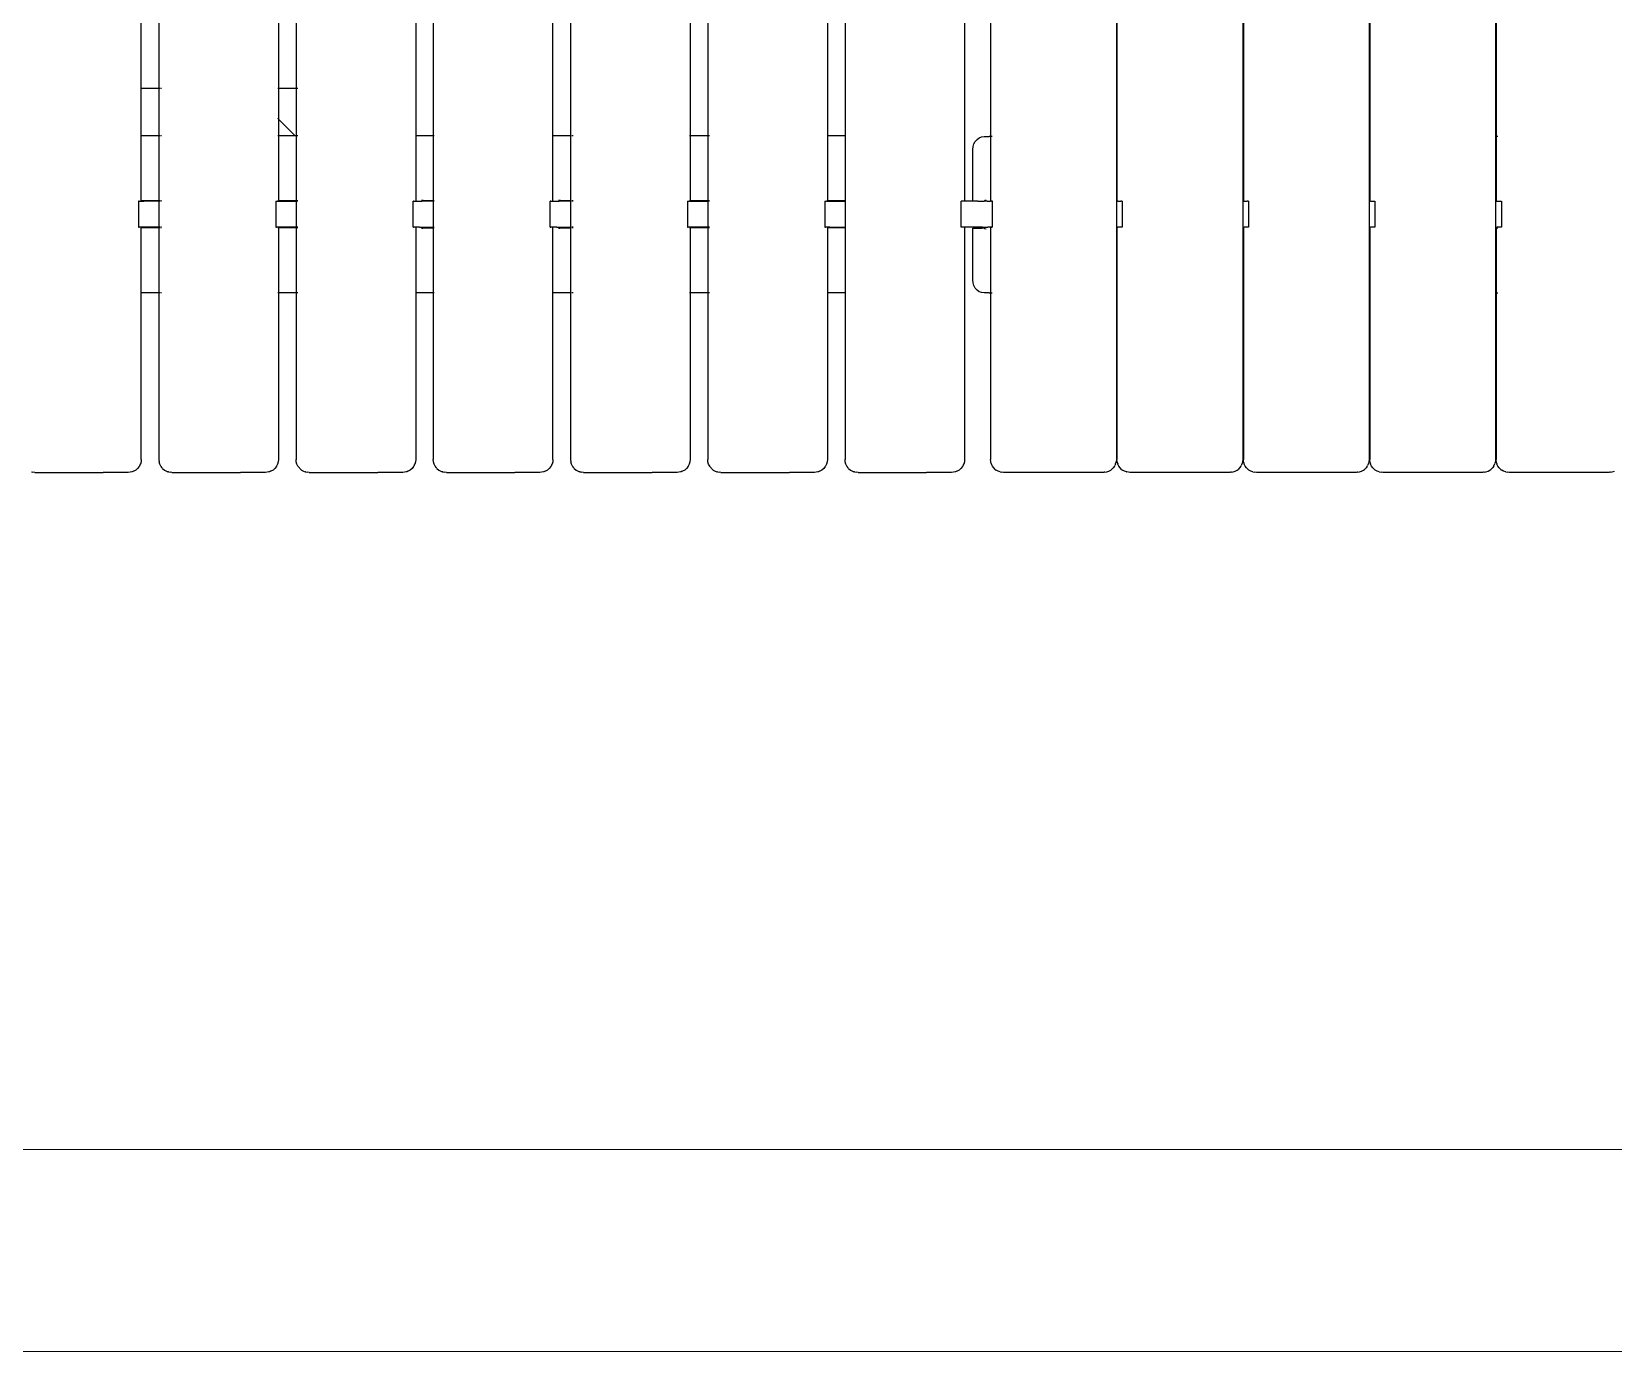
# Model space of a CAD drawing. Header units: inches. Extents: x 15 to 4613, y 7 to 3258.
# Drawn here: x 1118 to 1724, y 7 to 513 of the extents above; entities that cross this region are included whole.
import ezdxf

# ---------------------------------------------------------------- set-up
doc = ezdxf.new("R2010")
doc.units = ezdxf.units.IN
doc.header["$MEASUREMENT"] = 0
doc.layers.add('tabelka', color=155, linetype='Continuous')

msp = doc.modelspace()

# ---------------------------------------------------------------- linework, layer by layer
for p, q in [((1475.56, 840.37), (1475.56, 448.43)), ((1265.07, 815.37), (1265.07, 473.43)), ((1271.83, 815.37), (1271.83, 473.43)), ((1317.7, 473.43), (1317.7, 815.37)), ((1324.46, 815.37), (1324.46, 473.43)), ((1370.31, 815.37), (1370.31, 473.43)), ((1377.08, 815.37), (1377.08, 473.43)), ((1422.94, 815.37), (1422.94, 473.43)), ((1429.7, 815.37), (1429.7, 473.43)), ((1485.51, 815.17), (1485.51, 473.23)), ((1533.76, 815.17), (1533.76, 473.23)), ((1533.98, 815.17), (1533.98, 473.23)), ((1582.23, 815.17), (1582.23, 473.23)), ((1582.46, 815.17), (1582.46, 473.23)), ((1630.69, 815.17), (1630.69, 473.23)), ((1630.91, 815.17), (1630.91, 473.23)), ((1679.16, 815.17), (1679.16, 473.23)), ((1679.38, 815.17), (1679.38, 473.23)), ((1159.83, 491.78), (1159.83, 791.41)), ((1166.59, 791.41), (1166.59, 491.78)), ((1212.44, 791.41), (1212.44, 491.78)), ((1219.21, 791.41), (1219.21, 491.78)), ((1159.54, 491.78), (1159.73, 491.78)), ((1159.83, 491.78), (1166.59, 491.78)), ((1159.83, 473.43), (1159.83, 491.78)), ((1166.59, 491.78), (1166.59, 473.43)), ((1166.7, 491.78), (1166.87, 491.78)), ((1166.87, 491.78), (1166.9, 491.78)), ((1167.2, 491.78), (1167.59, 491.78)), ((1212.16, 491.78), (1212.34, 491.78)), ((1212.34, 491.78), (1212.44, 491.78)), ((1212.44, 491.78), (1219.21, 491.78)), ((1212.44, 491.78), (1212.44, 479.82)), ((1219.21, 491.78), (1219.32, 491.78)), ((1219.21, 491.78), (1219.21, 473.43)), ((1219.52, 491.78), (1219.83, 491.78)), ((1212.34, 479.93), (1212.16, 480.11)), ((1212.44, 479.82), (1212.34, 479.93)), ((1218.84, 473.43), (1212.44, 479.82)), ((1212.44, 479.82), (1212.44, 473.43)), ((1159.73, 473.43), (1159.54, 473.43)), ((1166.59, 473.43), (1159.83, 473.43)), ((1159.83, 448.63), (1159.83, 473.43)), ((1166.59, 473.43), (1166.59, 448.63)), ((1166.87, 473.43), (1166.7, 473.43)), ((1166.9, 473.43), (1166.87, 473.43)), ((1167.59, 473.43), (1167.2, 473.43)), ((1212.34, 473.43), (1212.16, 473.43)), ((1212.44, 473.43), (1212.34, 473.43)), ((1212.44, 473.43), (1212.44, 448.63)), ((1218.84, 473.43), (1212.44, 473.43)), ((1219.21, 473.43), (1218.84, 473.43)), ((1219.32, 473.43), (1219.21, 473.43)), ((1219.21, 473.43), (1219.21, 448.63)), ((1219.83, 473.43), (1219.52, 473.43)), ((1265.07, 473.43), (1264.98, 473.43)), ((1265.07, 473.43), (1265.07, 448.43)), ((1271.83, 473.43), (1265.07, 473.43)), ((1271.94, 473.43), (1271.83, 473.43)), ((1271.83, 473.43), (1271.83, 448.63)), ((1272.12, 473.43), (1271.94, 473.43)), ((1272.15, 473.43), (1272.12, 473.43)), ((1317.6, 473.43), (1317.4, 473.43)), ((1324.46, 473.43), (1317.7, 473.43)), ((1317.7, 448.43), (1317.7, 473.43)), ((1324.46, 473.43), (1324.46, 448.63)), ((1324.74, 473.43), (1324.56, 473.43)), ((1324.77, 473.43), (1324.74, 473.43)), ((1325.46, 473.43), (1325.07, 473.43)), ((1370.21, 473.43), (1370.03, 473.43)), ((1370.31, 473.43), (1370.21, 473.43)), ((1370.31, 473.43), (1370.31, 448.63)), ((1377.08, 473.43), (1370.31, 473.43)), ((1377.19, 473.43), (1377.08, 473.43)), ((1377.08, 473.43), (1377.08, 448.63)), ((1377.69, 473.43), (1377.39, 473.43)), ((1422.94, 473.43), (1422.85, 473.43)), ((1422.94, 473.43), (1422.94, 448.63)), ((1429.7, 473.43), (1422.94, 473.43)), ((1429.7, 473.43), (1429.7, 448.63)), ((1429.81, 473.43), (1429.7, 473.43)), ((1429.99, 473.43), (1429.81, 473.43)), ((1430.02, 473.43), (1429.99, 473.43)), ((1482.05, 473.1), (1483.04, 473.23)), ((1483.04, 473.23), (1485.02, 473.23)), ((1485.51, 473.23), (1485.02, 473.23)), ((1485.51, 473.23), (1485.51, 448.43)), ((1485.6, 473.23), (1485.51, 473.23)), ((1485.65, 473.23), (1485.6, 473.23)), ((1486.06, 473.23), (1485.87, 473.23)), ((1486.18, 473.23), (1486.06, 473.23)), ((1533.98, 473.23), (1533.76, 473.23)), ((1533.76, 473.23), (1533.76, 448.43)), ((1533.98, 473.23), (1533.98, 448.43)), ((1534.06, 473.23), (1533.98, 473.23)), ((1534.12, 473.23), (1534.06, 473.23)), ((1582.46, 473.23), (1582.23, 473.23)), ((1582.23, 473.23), (1582.23, 448.43)), ((1582.46, 473.23), (1582.45, 448.43)), ((1582.71, 473.23), (1582.58, 473.23)), ((1582.8, 473.23), (1582.71, 473.23)), ((1630.91, 473.23), (1630.69, 473.23)), ((1630.69, 473.23), (1630.69, 448.43)), ((1630.91, 473.23), (1630.91, 448.43)), ((1631, 473.23), (1630.91, 473.23)), ((1631.05, 473.23), (1631, 473.23)), ((1631.18, 473.23), (1631.05, 473.23)), ((1631.27, 473.23), (1631.18, 473.23)), ((1679.38, 473.23), (1679.16, 473.23)), ((1679.16, 473.23), (1679.16, 448.43)), ((1679.38, 473.23), (1679.38, 448.43)), ((1679.46, 473.23), (1679.38, 473.23)), ((1679.52, 473.23), (1679.46, 473.23)), ((1679.93, 473.23), (1679.73, 473.23)), ((1680.05, 473.23), (1679.93, 473.23)), ((1478.69, 468.23), (1478.8, 469.34)), ((1478.69, 448.43), (1478.69, 468.23)), ((1478.8, 469.34), (1479.12, 470.39)), ((1479.12, 470.39), (1479.63, 471.34)), ((1479.63, 471.34), (1480.32, 472.13)), ((1480.32, 472.13), (1481.14, 472.73)), ((1481.14, 472.73), (1482.05, 473.1)), ((1267.23, 448.91), (1267.64, 448.86)), ((1267.64, 448.86), (1267.79, 448.77)), ((1319.85, 448.91), (1320.27, 448.86)), ((1320.27, 448.86), (1320.41, 448.77)), ((1158.97, 448.43), (1158.79, 448.43)), ((1158.79, 448.43), (1158.79, 438.43)), ((1159.07, 448.43), (1158.97, 448.43)), ((1159.07, 448.43), (1159.54, 448.43)), ((1159.54, 448.63), (1159.73, 448.63)), ((1159.71, 448.43), (1159.54, 448.43)), ((1159.71, 448.43), (1159.76, 448.43)), ((1159.76, 448.43), (1159.83, 448.43)), ((1159.83, 448.63), (1166.59, 448.63)), ((1159.83, 448.43), (1159.83, 448.63)), ((1159.83, 448.43), (1160.77, 448.43)), ((1166.59, 448.43), (1160.77, 448.43)), ((1166.59, 448.63), (1166.59, 448.43)), ((1166.59, 448.43), (1166.59, 438.43)), ((1166.7, 448.63), (1166.87, 448.63)), ((1166.87, 448.43), (1166.7, 448.43)), ((1166.87, 448.63), (1166.9, 448.63)), ((1166.9, 448.43), (1166.87, 448.43)), ((1167.2, 448.63), (1167.59, 448.63)), ((1167.59, 448.43), (1167.2, 448.43)), ((1211.42, 448.43), (1211.42, 438.43)), ((1211.42, 448.43), (1211.69, 448.43)), ((1211.69, 448.43), (1212.16, 448.43)), ((1212.16, 448.63), (1212.34, 448.63)), ((1212.34, 448.43), (1212.16, 448.43)), ((1212.34, 448.63), (1212.44, 448.63)), ((1212.39, 448.43), (1212.34, 448.43)), ((1212.39, 448.43), (1212.44, 448.43)), ((1212.44, 448.63), (1212.44, 448.43)), ((1212.44, 448.63), (1219.21, 448.63)), ((1212.44, 448.43), (1213.39, 448.43)), ((1213.39, 448.43), (1219.21, 448.43)), ((1219.21, 448.63), (1219.32, 448.63)), ((1219.21, 448.63), (1219.21, 448.43)), ((1219.21, 448.43), (1219.32, 448.43)), ((1219.21, 448.43), (1219.21, 438.43)), ((1219.52, 448.63), (1219.83, 448.63)), ((1219.83, 448.43), (1219.52, 448.43)), ((1264.22, 448.43), (1264.04, 448.43)), ((1264.04, 438.43), (1264.04, 448.43)), ((1264.22, 448.43), (1264.32, 448.43)), ((1264.32, 448.43), (1264.78, 448.43)), ((1264.78, 448.43), (1264.98, 448.43)), ((1264.98, 448.43), (1265.01, 448.43)), ((1265.01, 448.43), (1265.07, 448.43)), ((1265.07, 448.43), (1266.01, 448.43)), ((1266.01, 448.43), (1266.53, 448.43)), ((1266.53, 448.43), (1266.54, 448.45)), ((1266.54, 448.45), (1267.41, 448.43)), ((1267.9, 448.43), (1267.41, 448.43)), ((1267.79, 448.77), (1268, 448.63)), ((1267.91, 448.45), (1267.9, 448.43)), ((1271.83, 448.43), (1267.9, 448.43)), ((1268.07, 448.63), (1267.91, 448.45)), ((1268, 448.63), (1268.07, 448.63)), ((1268.07, 448.63), (1271.83, 448.63)), ((1271.83, 448.63), (1271.83, 448.43)), ((1271.83, 448.63), (1271.94, 448.63)), ((1271.83, 448.43), (1271.83, 438.43)), ((1271.94, 448.43), (1271.83, 448.43)), ((1271.94, 448.63), (1272.12, 448.63)), ((1272.12, 448.43), (1271.94, 448.43)), ((1272.12, 448.63), (1272.15, 448.63)), ((1272.15, 448.43), (1272.12, 448.43)), ((1316.84, 448.43), (1316.66, 448.43)), ((1316.66, 438.43), (1316.66, 448.43)), ((1316.84, 448.43), (1316.94, 448.43)), ((1316.94, 448.43), (1317.4, 448.43)), ((1317.58, 448.43), (1317.4, 448.43)), ((1317.58, 448.43), (1317.63, 448.43)), ((1317.63, 448.43), (1317.7, 448.43)), ((1317.7, 448.43), (1318.63, 448.43)), ((1318.63, 448.43), (1319.15, 448.43)), ((1319.15, 448.43), (1319.16, 448.45)), ((1319.16, 448.45), (1320.03, 448.43)), ((1320.52, 448.43), (1320.03, 448.43)), ((1320.41, 448.77), (1320.62, 448.63)), ((1320.53, 448.45), (1320.52, 448.43)), ((1324.46, 448.43), (1320.52, 448.43)), ((1320.69, 448.63), (1320.53, 448.45)), ((1320.62, 448.63), (1320.69, 448.63)), ((1320.69, 448.63), (1324.46, 448.63)), ((1320.77, 448.71), (1320.74, 448.67)), ((1324.46, 448.63), (1324.46, 448.43)), ((1324.46, 448.43), (1324.46, 438.43)), ((1324.56, 448.63), (1324.74, 448.63)), ((1324.74, 448.43), (1324.56, 448.43)), ((1324.74, 448.63), (1324.77, 448.63)), ((1324.77, 448.43), (1324.74, 448.43)), ((1325.07, 448.63), (1325.46, 448.63)), ((1325.46, 448.43), (1325.07, 448.43)), ((1369.29, 448.43), (1369.29, 438.43)), ((1369.29, 448.43), (1369.56, 448.43)), ((1369.56, 448.43), (1370.03, 448.43)), ((1370.03, 448.63), (1370.21, 448.63)), ((1370.21, 448.43), (1370.03, 448.43)), ((1370.21, 448.63), (1370.31, 448.63)), ((1370.26, 448.43), (1370.21, 448.43)), ((1370.26, 448.43), (1370.31, 448.43)), ((1370.31, 448.63), (1370.31, 448.43)), ((1370.31, 448.63), (1377.08, 448.63)), ((1370.31, 448.43), (1371.26, 448.43)), ((1371.26, 448.43), (1377.08, 448.43)), ((1377.08, 448.63), (1377.19, 448.63)), ((1377.08, 448.63), (1377.08, 448.43)), ((1377.08, 448.43), (1377.19, 448.43)), ((1377.08, 448.43), (1377.08, 438.43)), ((1377.39, 448.63), (1377.69, 448.63)), ((1377.69, 448.43), (1377.39, 448.43)), ((1421.91, 448.43), (1421.91, 438.43)), ((1421.91, 448.43), (1422.19, 448.43)), ((1422.19, 448.43), (1422.65, 448.43)), ((1422.85, 448.43), (1422.65, 448.43)), ((1422.85, 448.63), (1422.94, 448.63)), ((1422.88, 448.43), (1422.85, 448.43)), ((1422.88, 448.43), (1422.94, 448.43)), ((1422.94, 448.63), (1422.94, 448.43)), ((1422.94, 448.63), (1429.7, 448.63)), ((1422.94, 448.43), (1423.88, 448.43)), ((1423.88, 448.43), (1429.7, 448.43)), ((1429.7, 448.63), (1429.81, 448.63)), ((1429.7, 448.63), (1429.7, 448.43)), ((1429.7, 448.43), (1429.81, 448.43)), ((1429.7, 448.43), (1429.7, 438.43)), ((1429.81, 448.63), (1429.99, 448.63)), ((1429.81, 448.43), (1429.99, 448.43)), ((1429.99, 448.63), (1430.02, 448.63)), ((1429.99, 448.43), (1430.02, 448.43)), ((1474.28, 438.43), (1474.28, 448.43)), ((1475.27, 448.43), (1474.28, 448.43)), ((1475.47, 448.43), (1475.27, 448.43)), ((1475.56, 448.43), (1475.47, 448.43)), ((1478.69, 448.43), (1475.56, 448.43)), ((1480.69, 448.43), (1478.69, 448.43)), ((1480.69, 448.43), (1483.02, 448.43)), ((1483.16, 448.53), (1483.02, 448.43)), ((1484.21, 448.43), (1483.02, 448.43)), ((1483.36, 448.67), (1483.16, 448.53)), ((1483.77, 448.71), (1483.36, 448.67)), ((1484.21, 448.43), (1485.51, 448.43)), ((1485.6, 448.43), (1485.51, 448.43)), ((1485.65, 448.43), (1485.6, 448.43)), ((1485.87, 448.43), (1485.65, 448.43)), ((1485.87, 448.43), (1486.06, 448.43)), ((1486.17, 448.43), (1486.06, 448.43)), ((1486.28, 448.43), (1486.17, 448.43)), ((1486.28, 438.43), (1486.28, 448.43)), ((1533.98, 448.43), (1533.76, 448.43)), ((1533.76, 448.43), (1533.76, 438.43)), ((1534.06, 448.43), (1533.98, 448.43)), ((1534.12, 448.43), (1534.06, 448.43)), ((1534.33, 448.43), (1534.12, 448.43)), ((1534.33, 448.43), (1534.53, 448.43)), ((1534.53, 448.43), (1534.65, 448.43)), ((1534.65, 448.43), (1535.41, 448.43)), ((1535.93, 448.43), (1535.41, 448.43)), ((1535.93, 448.43), (1536.01, 448.43)), ((1536.01, 448.43), (1536.01, 438.43)), ((1582.23, 448.43), (1582.45, 448.43)), ((1582.23, 448.43), (1582.23, 438.43)), ((1582.45, 448.43), (1582.58, 448.43)), ((1582.58, 448.43), (1582.71, 448.43)), ((1582.71, 448.43), (1582.8, 448.43)), ((1582.8, 448.43), (1583, 448.43)), ((1583, 448.43), (1583.11, 448.43)), ((1583.11, 448.43), (1583.88, 448.43)), ((1584.4, 448.43), (1583.88, 448.43)), ((1584.4, 448.43), (1584.47, 448.43)), ((1584.47, 448.43), (1584.47, 438.43)), ((1630.91, 448.43), (1630.69, 448.43)), ((1630.69, 448.43), (1630.69, 438.43)), ((1631, 448.43), (1630.91, 448.43)), ((1631.05, 448.43), (1631, 448.43)), ((1631.18, 448.43), (1631.05, 448.43)), ((1631.27, 448.43), (1631.18, 448.43)), ((1631.27, 448.43), (1631.47, 448.43)), ((1631.47, 448.43), (1631.58, 448.43)), ((1631.58, 448.43), (1632.35, 448.43)), ((1632.35, 448.43), (1632.86, 448.43)), ((1632.86, 448.43), (1632.94, 448.43)), ((1632.94, 448.43), (1632.94, 438.43)), ((1679.16, 448.43), (1679.38, 448.43)), ((1679.16, 448.43), (1679.16, 438.43)), ((1679.38, 448.43), (1679.46, 448.43)), ((1679.46, 448.43), (1679.52, 448.43)), ((1679.52, 448.43), (1679.73, 448.43)), ((1679.73, 448.43), (1679.93, 448.43)), ((1679.93, 448.43), (1680.05, 448.43)), ((1680.05, 448.43), (1680.82, 448.43)), ((1680.82, 448.43), (1681.33, 448.43)), ((1681.33, 448.43), (1681.41, 448.43)), ((1681.41, 448.43), (1681.41, 438.43)), ((1158.79, 438.43), (1158.97, 438.43)), ((1159.07, 438.43), (1158.97, 438.43)), ((1159.54, 438.43), (1159.07, 438.43)), ((1159.54, 438.43), (1159.71, 438.43)), ((1159.73, 438.23), (1159.54, 438.23)), ((1159.76, 438.43), (1159.71, 438.43)), ((1159.83, 438.43), (1159.76, 438.43)), ((1160.77, 438.43), (1159.83, 438.43)), ((1159.83, 438.23), (1159.83, 438.43)), ((1166.59, 438.23), (1159.83, 438.23)), ((1159.83, 413.43), (1159.83, 438.23)), ((1166.59, 438.43), (1160.77, 438.43)), ((1166.59, 438.43), (1166.59, 438.23)), ((1166.59, 438.23), (1166.59, 413.43)), ((1166.87, 438.43), (1166.7, 438.43)), ((1166.87, 438.23), (1166.7, 438.23)), ((1166.9, 438.43), (1166.87, 438.43)), ((1166.9, 438.23), (1166.87, 438.23)), ((1167.59, 438.43), (1167.2, 438.43)), ((1167.59, 438.23), (1167.2, 438.23)), ((1211.42, 438.43), (1211.69, 438.43)), ((1212.16, 438.43), (1211.69, 438.43)), ((1212.16, 438.43), (1212.34, 438.43)), ((1212.34, 438.23), (1212.16, 438.23)), ((1212.39, 438.43), (1212.34, 438.43)), ((1212.44, 438.23), (1212.34, 438.23)), ((1212.44, 438.43), (1212.39, 438.43)), ((1213.39, 438.43), (1212.44, 438.43)), ((1212.44, 438.43), (1212.44, 438.23)), ((1212.44, 438.23), (1212.44, 413.43)), ((1219.21, 438.23), (1212.44, 438.23)), ((1219.21, 438.43), (1213.39, 438.43)), ((1219.32, 438.43), (1219.21, 438.43)), ((1219.21, 438.43), (1219.21, 438.23)), ((1219.21, 438.23), (1219.21, 413.43)), ((1219.32, 438.23), (1219.21, 438.23)), ((1219.83, 438.43), (1219.52, 438.43)), ((1219.83, 438.23), (1219.52, 438.23)), ((1264.04, 438.43), (1264.22, 438.43)), ((1264.32, 438.43), (1264.22, 438.43)), ((1264.78, 438.43), (1264.32, 438.43)), ((1264.98, 438.43), (1264.78, 438.43)), ((1265.01, 438.43), (1264.98, 438.43)), ((1265.07, 438.43), (1265.01, 438.43)), ((1265.07, 438.43), (1265.07, 413.43)), ((1266.01, 438.43), (1265.07, 438.43)), ((1266.53, 438.43), (1266.01, 438.43)), ((1266.54, 438.4), (1266.53, 438.43)), ((1266.54, 438.4), (1267.41, 438.43)), ((1267.64, 437.99), (1267.23, 437.94)), ((1267.41, 438.43), (1267.9, 438.43)), ((1267.79, 438.09), (1267.64, 437.99)), ((1268, 438.23), (1267.79, 438.09)), ((1267.9, 438.43), (1267.91, 438.4)), ((1267.9, 438.43), (1267.94, 438.43)), ((1267.91, 438.4), (1267.94, 438.43)), ((1267.91, 438.4), (1268.07, 438.23)), ((1267.94, 438.43), (1271.83, 438.43)), ((1268.07, 438.23), (1268, 438.23)), ((1268.07, 438.23), (1271.83, 438.23)), ((1271.83, 438.43), (1271.83, 438.23)), ((1271.83, 438.43), (1271.94, 438.43)), ((1271.83, 438.23), (1271.83, 413.43)), ((1271.94, 438.23), (1271.83, 438.23)), ((1271.94, 438.43), (1272.12, 438.43)), ((1272.12, 438.23), (1271.94, 438.23)), ((1272.12, 438.43), (1272.15, 438.43)), ((1272.15, 438.23), (1272.12, 438.23)), ((1316.66, 438.43), (1316.84, 438.43)), ((1316.94, 438.43), (1316.84, 438.43)), ((1317.4, 438.43), (1316.94, 438.43)), ((1317.58, 438.43), (1317.4, 438.43)), ((1317.63, 438.43), (1317.58, 438.43)), ((1317.7, 438.43), (1317.63, 438.43)), ((1317.7, 413.43), (1317.7, 438.43)), ((1318.63, 438.43), (1317.7, 438.43)), ((1319.15, 438.43), (1318.63, 438.43)), ((1319.16, 438.4), (1319.15, 438.43)), ((1319.16, 438.4), (1320.03, 438.43)), ((1320.27, 437.99), (1319.85, 437.94)), ((1320.03, 438.43), (1320.52, 438.43)), ((1320.41, 438.09), (1320.27, 437.99)), ((1320.62, 438.23), (1320.41, 438.09)), ((1320.52, 438.43), (1320.53, 438.4)), ((1320.52, 438.43), (1320.56, 438.43)), ((1320.53, 438.4), (1320.56, 438.43)), ((1320.53, 438.4), (1320.69, 438.23)), ((1320.56, 438.43), (1324.46, 438.43)), ((1320.69, 438.23), (1320.62, 438.23)), ((1320.69, 438.23), (1324.46, 438.23)), ((1320.74, 438.18), (1320.79, 438.13)), ((1324.46, 438.43), (1324.46, 438.23)), ((1324.46, 438.23), (1324.46, 413.43)), ((1324.74, 438.43), (1324.56, 438.43)), ((1324.74, 438.23), (1324.56, 438.23)), ((1324.77, 438.43), (1324.74, 438.43)), ((1324.77, 438.23), (1324.74, 438.23)), ((1325.46, 438.43), (1325.07, 438.43)), ((1325.46, 438.23), (1325.07, 438.23)), ((1369.29, 438.43), (1369.56, 438.43)), ((1370.03, 438.43), (1369.56, 438.43)), ((1370.03, 438.43), (1370.21, 438.43)), ((1370.21, 438.23), (1370.03, 438.23)), ((1370.26, 438.43), (1370.21, 438.43)), ((1370.31, 438.23), (1370.21, 438.23)), ((1370.31, 438.43), (1370.26, 438.43)), ((1371.26, 438.43), (1370.31, 438.43)), ((1370.31, 438.43), (1370.31, 438.23)), ((1370.31, 438.23), (1370.31, 413.43)), ((1377.08, 438.23), (1370.31, 438.23)), ((1377.08, 438.43), (1371.26, 438.43)), ((1377.19, 438.43), (1377.08, 438.43)), ((1377.08, 438.43), (1377.08, 438.23)), ((1377.19, 438.23), (1377.08, 438.23)), ((1377.08, 438.23), (1377.08, 413.43)), ((1377.69, 438.43), (1377.39, 438.43)), ((1377.69, 438.23), (1377.39, 438.23)), ((1421.91, 438.43), (1422.19, 438.43)), ((1422.65, 438.43), (1422.19, 438.43)), ((1422.85, 438.43), (1422.65, 438.43)), ((1422.85, 438.43), (1422.88, 438.43)), ((1422.94, 438.23), (1422.85, 438.23)), ((1422.94, 438.43), (1422.88, 438.43)), ((1422.94, 438.43), (1422.94, 438.23)), ((1423.88, 438.43), (1422.94, 438.43)), ((1422.94, 438.23), (1422.94, 413.43)), ((1429.7, 438.23), (1422.94, 438.23)), ((1423.88, 438.43), (1429.7, 438.43)), ((1429.7, 438.43), (1429.7, 438.23)), ((1429.81, 438.43), (1429.7, 438.43)), ((1429.7, 438.23), (1429.7, 413.43)), ((1429.81, 438.23), (1429.7, 438.23)), ((1429.99, 438.43), (1429.81, 438.43)), ((1429.99, 438.23), (1429.81, 438.23)), ((1430.02, 438.43), (1429.99, 438.43)), ((1430.02, 438.23), (1429.99, 438.23)), ((1475.27, 438.43), (1474.28, 438.43)), ((1475.47, 438.43), (1475.27, 438.43)), ((1475.47, 438.43), (1475.56, 438.43)), ((1475.56, 438.43), (1475.56, 349.4)), ((1482.43, 438.43), (1475.56, 438.43)), ((1478.69, 418.23), (1478.69, 438.03)), ((1478.69, 438.03), (1480.69, 438.03)), ((1480.69, 438.03), (1482.21, 438.03)), ((1482.21, 438.03), (1482.4, 438.28)), ((1483.02, 438.03), (1482.21, 438.03)), ((1482.4, 438.28), (1482.43, 438.43)), ((1482.43, 438.43), (1484.43, 438.43)), ((1483.16, 437.92), (1483.02, 438.03)), ((1483.36, 437.78), (1483.16, 437.92)), ((1483.77, 437.74), (1483.36, 437.78)), ((1485.51, 438.43), (1484.43, 438.43)), ((1485.51, 438.43), (1485.51, 413.23)), ((1485.51, 438.43), (1485.6, 438.43)), ((1485.6, 438.43), (1485.65, 438.43)), ((1485.87, 438.43), (1485.65, 438.43)), ((1485.87, 438.43), (1486.06, 438.43)), ((1486.17, 438.43), (1486.06, 438.43)), ((1486.28, 438.43), (1486.17, 438.43)), ((1533.76, 438.43), (1533.98, 438.43)), ((1533.76, 438.43), (1533.76, 438.03)), ((1533.98, 438.03), (1533.76, 438.03)), ((1533.76, 438.03), (1533.76, 413.23)), ((1533.98, 438.43), (1533.98, 438.03)), ((1533.98, 438.43), (1534.06, 438.43)), ((1533.98, 438.03), (1533.98, 413.23)), ((1534.06, 438.03), (1533.98, 438.03)), ((1534.06, 438.43), (1534.12, 438.43)), ((1534.12, 438.03), (1534.06, 438.03)), ((1534.12, 438.43), (1534.33, 438.43)), ((1534.53, 438.43), (1534.33, 438.43)), ((1534.65, 438.43), (1534.53, 438.43)), ((1535.41, 438.43), (1534.65, 438.43)), ((1535.93, 438.43), (1535.41, 438.43)), ((1536.01, 438.43), (1535.93, 438.43)), ((1582.23, 438.43), (1582.45, 438.43)), ((1582.23, 438.43), (1582.23, 438.03)), ((1582.46, 438.03), (1582.23, 438.03)), ((1582.23, 438.03), (1582.23, 413.23)), ((1582.45, 438.43), (1582.46, 438.03)), ((1582.45, 438.43), (1582.58, 438.43)), ((1582.46, 438.03), (1582.46, 413.23)), ((1582.58, 438.43), (1582.71, 438.43)), ((1582.71, 438.03), (1582.58, 438.03)), ((1582.71, 438.43), (1582.8, 438.43)), ((1582.8, 438.03), (1582.71, 438.03)), ((1583, 438.43), (1582.8, 438.43)), ((1583.11, 438.43), (1583, 438.43)), ((1583.88, 438.43), (1583.11, 438.43)), ((1584.4, 438.43), (1583.88, 438.43)), ((1584.47, 438.43), (1584.4, 438.43)), ((1630.69, 438.43), (1630.91, 438.43)), ((1630.69, 438.43), (1630.69, 413.23)), ((1630.91, 438.43), (1630.91, 413.23)), ((1630.91, 438.43), (1631, 438.43)), ((1631, 438.43), (1631.05, 438.43)), ((1631.05, 438.43), (1631.18, 438.43)), ((1631.18, 438.43), (1631.27, 438.43)), ((1631.47, 438.43), (1631.27, 438.43)), ((1631.58, 438.43), (1631.47, 438.43)), ((1632.35, 438.43), (1631.58, 438.43)), ((1632.86, 438.43), (1632.35, 438.43)), ((1632.94, 438.43), (1632.86, 438.43)), ((1679.16, 438.43), (1679.38, 438.43)), ((1679.16, 438.43), (1679.16, 438.03)), ((1679.38, 438.03), (1679.16, 438.03)), ((1679.16, 438.03), (1679.16, 413.23)), ((1679.38, 438.43), (1679.38, 438.03)), ((1679.38, 438.43), (1679.46, 438.43)), ((1679.38, 438.03), (1679.38, 413.23)), ((1679.46, 438.03), (1679.38, 438.03)), ((1679.46, 438.43), (1679.52, 438.43)), ((1679.52, 438.03), (1679.46, 438.03)), ((1679.52, 438.43), (1679.73, 438.43)), ((1679.93, 438.43), (1679.73, 438.43)), ((1679.93, 438.03), (1679.73, 438.03)), ((1680.05, 438.43), (1679.93, 438.43)), ((1680.05, 438.03), (1679.93, 438.03)), ((1680.82, 438.43), (1680.05, 438.43)), ((1681.33, 438.43), (1680.82, 438.43)), ((1681.41, 438.43), (1681.33, 438.43)), ((1159.54, 413.43), (1159.73, 413.43)), ((1159.83, 413.43), (1166.59, 413.43)), ((1159.83, 349.4), (1159.83, 413.43)), ((1166.59, 413.43), (1166.59, 349.4)), ((1166.7, 413.43), (1166.87, 413.43)), ((1166.87, 413.43), (1166.9, 413.43)), ((1167.2, 413.43), (1167.59, 413.43)), ((1212.16, 413.43), (1212.34, 413.43)), ((1212.34, 413.43), (1212.44, 413.43)), ((1212.44, 413.43), (1212.44, 349.4)), ((1212.44, 413.43), (1219.21, 413.43)), ((1219.21, 413.43), (1219.21, 349.4)), ((1219.21, 413.43), (1219.32, 413.43)), ((1219.52, 413.43), (1219.83, 413.43)), ((1264.98, 413.43), (1265.07, 413.43)), ((1265.07, 413.43), (1265.07, 349.4)), ((1265.07, 413.43), (1271.83, 413.43)), ((1271.83, 413.43), (1271.83, 349.4)), ((1271.83, 413.43), (1271.94, 413.43)), ((1271.94, 413.43), (1272.12, 413.43)), ((1272.12, 413.43), (1272.15, 413.43)), ((1317.4, 413.43), (1317.6, 413.43)), ((1317.7, 413.43), (1324.46, 413.43)), ((1317.7, 349.4), (1317.7, 413.43)), ((1324.46, 413.43), (1324.46, 349.4)), ((1324.56, 413.43), (1324.74, 413.43)), ((1324.74, 413.43), (1324.77, 413.43)), ((1325.07, 413.43), (1325.46, 413.43)), ((1370.03, 413.43), (1370.21, 413.43)), ((1370.21, 413.43), (1370.31, 413.43)), ((1370.31, 413.43), (1370.31, 349.4)), ((1370.31, 413.43), (1377.08, 413.43)), ((1377.08, 413.43), (1377.08, 349.4)), ((1377.08, 413.43), (1377.19, 413.43)), ((1377.39, 413.43), (1377.69, 413.43)), ((1422.85, 413.43), (1422.94, 413.43)), ((1422.94, 413.43), (1422.94, 349.4)), ((1422.94, 413.43), (1429.7, 413.43)), ((1429.7, 413.43), (1429.7, 349.4)), ((1429.7, 413.43), (1429.81, 413.43)), ((1429.81, 413.43), (1429.99, 413.43)), ((1429.99, 413.43), (1430.02, 413.43)), ((1478.8, 417.11), (1478.69, 418.23)), ((1479.12, 416.06), (1478.8, 417.11)), ((1479.63, 415.11), (1479.12, 416.06)), ((1480.32, 414.32), (1479.63, 415.11)), ((1481.14, 413.72), (1480.32, 414.32)), ((1482.05, 413.35), (1481.14, 413.72)), ((1483.02, 413.23), (1482.05, 413.35)), ((1485.02, 413.23), (1483.02, 413.23)), ((1485.02, 413.23), (1485.51, 413.23)), ((1485.51, 413.23), (1485.51, 349.4)), ((1485.51, 413.23), (1485.6, 413.23)), ((1485.6, 413.23), (1485.65, 413.23)), ((1485.87, 413.23), (1486.06, 413.23)), ((1486.06, 413.23), (1486.18, 413.23)), ((1533.76, 413.23), (1533.76, 349.4)), ((1533.76, 413.23), (1533.98, 413.23)), ((1533.98, 413.23), (1533.98, 349.4)), ((1533.98, 413.23), (1534.06, 413.23)), ((1534.06, 413.23), (1534.12, 413.23)), ((1582.23, 413.23), (1582.46, 413.23)), ((1582.23, 413.23), (1582.23, 349.4)), ((1582.46, 413.23), (1582.45, 349.4)), ((1582.58, 413.23), (1582.71, 413.23)), ((1582.71, 413.23), (1582.8, 413.23)), ((1630.69, 413.23), (1630.91, 413.23)), ((1630.69, 413.23), (1630.69, 349.4)), ((1630.91, 413.23), (1630.91, 349.4)), ((1630.91, 413.23), (1631, 413.23)), ((1631, 413.23), (1631.05, 413.23)), ((1631.05, 413.23), (1631.18, 413.23)), ((1631.18, 413.23), (1631.27, 413.23)), ((1679.16, 413.23), (1679.38, 413.23)), ((1679.16, 413.23), (1679.16, 349.4)), ((1679.38, 413.23), (1679.38, 349.4)), ((1679.38, 413.23), (1679.46, 413.23)), ((1679.46, 413.23), (1679.52, 413.23)), ((1679.73, 413.23), (1679.93, 413.23)), ((1679.93, 413.23), (1680.05, 413.23)), ((1158.43, 345.93), (1157.73, 345.32)), ((1158.98, 346.68), (1158.43, 345.93)), ((1159.01, 346.71), (1158.98, 346.68)), ((1159.1, 346.83), (1159.01, 346.71)), ((1159.43, 347.52), (1159.1, 346.83)), ((1159.5, 347.63), (1159.43, 347.52)), ((1159.75, 348.5), (1159.5, 347.63)), ((1159.83, 349.4), (1159.75, 348.5)), ((1166.59, 349.4), (1166.66, 348.5)), ((1166.91, 347.63), (1166.66, 348.5)), ((1167.31, 346.83), (1166.91, 347.63)), ((1167.41, 346.68), (1167.31, 346.83)), ((1167.85, 346.13), (1167.41, 346.68)), ((1167.98, 345.93), (1167.85, 346.13)), ((1167.98, 345.93), (1168.68, 345.32)), ((1211.05, 345.93), (1210.35, 345.32)), ((1211.63, 346.68), (1211.05, 345.93)), ((1211.63, 346.71), (1211.72, 346.83)), ((1211.63, 346.71), (1211.63, 346.68)), ((1212.05, 347.52), (1211.72, 346.86)), ((1211.72, 346.86), (1211.72, 346.83)), ((1212.13, 347.63), (1212.05, 347.52)), ((1212.37, 348.5), (1212.13, 347.63)), ((1212.44, 349.4), (1212.37, 348.5)), ((1219.28, 348.5), (1219.21, 349.4)), ((1219.53, 347.63), (1219.28, 348.5)), ((1219.93, 346.83), (1219.53, 347.63)), ((1220.03, 346.68), (1219.93, 346.83)), ((1220.47, 346.13), (1220.03, 346.68)), ((1220.6, 345.93), (1220.47, 346.13)), ((1220.6, 345.93), (1221.3, 345.32)), ((1263.68, 345.93), (1262.98, 345.32)), ((1264.23, 346.68), (1263.68, 345.93)), ((1264.25, 346.71), (1264.23, 346.68)), ((1264.35, 346.83), (1264.25, 346.71)), ((1264.67, 347.52), (1264.35, 346.83)), ((1264.75, 347.63), (1264.67, 347.52)), ((1265, 348.5), (1264.75, 347.63)), ((1265.07, 349.4), (1265, 348.5)), ((1271.91, 348.5), (1271.83, 349.4)), ((1272.15, 347.63), (1271.91, 348.5)), ((1272.55, 346.83), (1272.15, 347.63)), ((1272.65, 346.68), (1272.55, 346.83)), ((1273.09, 346.13), (1272.65, 346.68)), ((1273.23, 345.93), (1273.09, 346.13)), ((1273.23, 345.93), (1273.92, 345.32)), ((1316.3, 345.93), (1315.6, 345.32)), ((1316.85, 346.68), (1316.3, 345.93)), ((1316.88, 346.71), (1316.85, 346.68)), ((1316.97, 346.83), (1316.88, 346.71)), ((1317.3, 347.52), (1316.97, 346.83)), ((1317.37, 347.63), (1317.3, 347.52)), ((1317.62, 348.5), (1317.37, 347.63)), ((1317.7, 349.4), (1317.62, 348.5)), ((1324.46, 349.4), (1324.53, 348.5)), ((1324.78, 347.63), (1324.53, 348.5)), ((1325.18, 346.83), (1324.78, 347.63)), ((1325.28, 346.68), (1325.18, 346.83)), ((1325.72, 346.13), (1325.28, 346.68)), ((1325.85, 345.93), (1325.72, 346.13)), ((1325.85, 345.93), (1326.55, 345.32)), ((1368.92, 345.93), (1368.22, 345.32)), ((1369.49, 346.68), (1368.92, 345.93)), ((1369.5, 346.71), (1369.49, 346.68)), ((1369.5, 346.71), (1369.59, 346.83)), ((1369.92, 347.52), (1369.59, 346.86)), ((1369.59, 346.86), (1369.59, 346.83)), ((1369.99, 347.63), (1369.92, 347.52)), ((1370.24, 348.5), (1369.99, 347.63)), ((1370.31, 349.4), (1370.24, 348.5)), ((1377.15, 348.5), (1377.08, 349.4)), ((1377.4, 347.63), (1377.15, 348.5)), ((1377.8, 346.83), (1377.4, 347.63)), ((1377.9, 346.68), (1377.8, 346.83)), ((1378.34, 346.13), (1377.9, 346.68)), ((1378.47, 345.93), (1378.34, 346.13)), ((1378.47, 345.93), (1379.17, 345.32)), ((1421.54, 345.93), (1420.85, 345.32)), ((1422.12, 346.68), (1421.54, 345.93)), ((1422.22, 346.83), (1422.12, 346.68)), ((1422.54, 347.52), (1422.22, 346.83)), ((1422.62, 347.63), (1422.54, 347.52)), ((1422.86, 348.5), (1422.62, 347.63)), ((1422.94, 349.4), (1422.86, 348.5)), ((1429.77, 348.5), (1429.7, 349.4)), ((1430.02, 347.63), (1429.77, 348.5)), ((1430.42, 346.83), (1430.02, 347.63)), ((1430.52, 346.68), (1430.42, 346.83)), ((1430.96, 346.13), (1430.52, 346.68)), ((1431.09, 345.93), (1430.96, 346.13)), ((1431.09, 345.93), (1431.79, 345.32)), ((1474.17, 345.93), (1473.47, 345.32)), ((1474.72, 346.68), (1474.17, 345.93)), ((1474.75, 346.71), (1474.72, 346.68)), ((1474.84, 346.83), (1474.75, 346.71)), ((1475.17, 347.52), (1474.84, 346.83)), ((1475.24, 347.63), (1475.17, 347.52)), ((1475.49, 348.5), (1475.24, 347.63)), ((1475.56, 349.4), (1475.49, 348.5)), ((1485.59, 348.59), (1485.51, 349.4)), ((1485.63, 348.5), (1485.59, 348.59)), ((1485.79, 347.81), (1485.63, 348.5)), ((1485.79, 347.81), (1485.85, 347.63)), ((1486.22, 346.83), (1485.85, 347.63)), ((1486.72, 346.13), (1486.22, 346.83)), ((1487.33, 345.56), (1486.72, 346.13)), ((1532.55, 346.13), (1531.95, 345.56)), ((1533.05, 346.83), (1532.55, 346.13)), ((1533.05, 346.83), (1533.15, 347.09)), ((1533.42, 347.63), (1533.15, 347.09)), ((1533.42, 347.63), (1533.48, 347.81)), ((1533.69, 348.59), (1533.48, 347.81)), ((1533.76, 349.4), (1533.69, 348.59)), ((1534.05, 348.59), (1533.98, 349.4)), ((1534.09, 348.5), (1534.05, 348.59)), ((1534.26, 347.81), (1534.09, 348.5)), ((1534.26, 347.81), (1534.3, 347.72)), ((1534.32, 347.63), (1534.3, 347.72)), ((1534.69, 346.83), (1534.32, 347.63)), ((1535.19, 346.13), (1534.69, 346.83)), ((1535.79, 345.56), (1535.19, 346.13)), ((1581.02, 346.13), (1580.41, 345.56)), ((1581.52, 346.83), (1581.02, 346.13)), ((1581.52, 346.83), (1581.62, 347.09)), ((1581.89, 347.63), (1581.62, 347.09)), ((1581.89, 347.63), (1581.95, 347.81)), ((1582.15, 348.59), (1581.95, 347.81)), ((1582.23, 349.4), (1582.15, 348.59)), ((1582.47, 349.33), (1582.45, 349.4)), ((1582.52, 348.59), (1582.47, 349.33)), ((1582.56, 348.5), (1582.52, 348.59)), ((1582.72, 347.81), (1582.56, 348.5)), ((1582.76, 347.72), (1582.72, 347.81)), ((1582.79, 347.63), (1582.76, 347.72)), ((1583.16, 346.83), (1582.79, 347.63)), ((1583.65, 346.13), (1583.16, 346.83)), ((1584.26, 345.56), (1583.65, 346.13)), ((1629.49, 346.13), (1628.88, 345.56)), ((1629.98, 346.83), (1629.49, 346.13)), ((1629.98, 346.83), (1630.08, 347.09)), ((1630.35, 347.63), (1630.08, 347.09)), ((1630.35, 347.63), (1630.42, 347.81)), ((1630.62, 348.59), (1630.42, 347.81)), ((1630.69, 349.4), (1630.62, 348.59)), ((1630.99, 348.59), (1630.91, 349.4)), ((1631.03, 348.5), (1630.99, 348.59)), ((1631.19, 347.81), (1631.03, 348.5)), ((1631.23, 347.72), (1631.19, 347.81)), ((1631.23, 347.72), (1631.25, 347.63)), ((1631.62, 346.83), (1631.25, 347.63)), ((1632.12, 346.13), (1631.62, 346.83)), ((1632.73, 345.56), (1632.12, 346.13)), ((1677.95, 346.13), (1677.35, 345.56)), ((1678.45, 346.83), (1677.95, 346.13)), ((1678.45, 346.83), (1678.55, 347.09)), ((1678.82, 347.63), (1678.55, 347.09)), ((1678.82, 347.63), (1678.88, 347.81)), ((1679.09, 348.59), (1678.88, 347.81)), ((1679.16, 349.4), (1679.09, 348.59)), ((1679.45, 348.59), (1679.38, 349.4)), ((1679.49, 348.5), (1679.45, 348.59)), ((1679.66, 347.81), (1679.49, 348.5)), ((1679.66, 347.81), (1679.72, 347.63)), ((1680.09, 346.83), (1679.72, 347.63)), ((1680.59, 346.13), (1680.09, 346.83)), ((1681.19, 345.56), (1680.59, 346.13)), ((1117.72, 344.59), (1118.28, 344.45)), ((1118.95, 344.4), (1118.28, 344.45)), ((1118.95, 344.4), (1145.26, 344.4)), ((1154.84, 344.4), (1145.26, 344.4)), ((1155.51, 344.45), (1154.84, 344.4)), ((1156.16, 344.6), (1155.51, 344.45)), ((1156.39, 344.69), (1156.16, 344.6)), ((1156.93, 344.87), (1156.39, 344.69)), ((1156.79, 344.85), (1156.39, 344.69)), ((1157.73, 345.32), (1156.93, 344.87)), ((1168.68, 345.32), (1169.48, 344.87)), ((1169.48, 344.87), (1170.02, 344.69)), ((1170.25, 344.6), (1170.02, 344.69)), ((1170.25, 344.6), (1170.34, 344.59)), ((1170.34, 344.59), (1170.9, 344.45)), ((1171.57, 344.4), (1170.9, 344.45)), ((1171.57, 344.4), (1197.88, 344.4)), ((1207.46, 344.4), (1197.88, 344.4)), ((1208.13, 344.45), (1207.46, 344.4)), ((1208.78, 344.6), (1208.13, 344.45)), ((1209.02, 344.69), (1208.78, 344.6)), ((1209.56, 344.87), (1209.02, 344.69)), ((1209.41, 344.85), (1209.02, 344.69)), ((1210.35, 345.32), (1209.56, 344.87)), ((1221.3, 345.32), (1222.1, 344.87)), ((1222.1, 344.87), (1222.64, 344.69)), ((1222.87, 344.6), (1222.64, 344.69)), ((1222.87, 344.6), (1222.96, 344.59)), ((1222.96, 344.59), (1223.53, 344.45)), ((1224.2, 344.4), (1223.53, 344.45)), ((1224.2, 344.4), (1250.51, 344.4)), ((1260.08, 344.4), (1250.51, 344.4)), ((1260.75, 344.45), (1260.08, 344.4)), ((1261.41, 344.6), (1260.75, 344.45)), ((1261.64, 344.69), (1261.41, 344.6)), ((1262.18, 344.87), (1261.64, 344.69)), ((1262.04, 344.85), (1261.64, 344.69)), ((1262.98, 345.32), (1262.18, 344.87)), ((1273.92, 345.32), (1274.72, 344.87)), ((1274.72, 344.87), (1275.26, 344.69)), ((1275.49, 344.6), (1275.26, 344.69)), ((1275.49, 344.6), (1275.59, 344.59)), ((1275.59, 344.59), (1276.15, 344.45)), ((1276.82, 344.4), (1276.15, 344.45)), ((1276.82, 344.4), (1303.13, 344.4)), ((1312.71, 344.4), (1303.13, 344.4)), ((1313.37, 344.45), (1312.71, 344.4)), ((1314.03, 344.6), (1313.37, 344.45)), ((1314.26, 344.69), (1314.03, 344.6)), ((1314.8, 344.87), (1314.26, 344.69)), ((1314.66, 344.85), (1314.26, 344.69)), ((1315.6, 345.32), (1314.8, 344.87)), ((1326.55, 345.32), (1327.34, 344.87)), ((1327.34, 344.87), (1327.89, 344.69)), ((1328.12, 344.6), (1327.89, 344.69)), ((1328.12, 344.6), (1328.21, 344.59)), ((1328.21, 344.59), (1328.77, 344.45)), ((1329.44, 344.4), (1328.77, 344.45)), ((1329.44, 344.4), (1355.75, 344.4)), ((1365.33, 344.4), (1355.75, 344.4)), ((1366, 344.45), (1365.33, 344.4)), ((1366.65, 344.6), (1366, 344.45)), ((1366.88, 344.69), (1366.65, 344.6)), ((1367.43, 344.87), (1366.88, 344.69)), ((1367.28, 344.85), (1366.88, 344.69)), ((1368.22, 345.32), (1367.43, 344.87)), ((1379.17, 345.32), (1379.97, 344.87)), ((1379.97, 344.87), (1380.51, 344.69)), ((1380.74, 344.6), (1380.51, 344.69)), ((1380.74, 344.6), (1380.83, 344.59)), ((1380.83, 344.59), (1381.4, 344.45)), ((1382.06, 344.4), (1381.4, 344.45)), ((1382.06, 344.4), (1408.38, 344.4)), ((1417.95, 344.4), (1408.38, 344.4)), ((1418.62, 344.45), (1417.95, 344.4)), ((1419.28, 344.6), (1418.62, 344.45)), ((1419.51, 344.69), (1419.28, 344.6)), ((1420.05, 344.87), (1419.51, 344.69)), ((1419.9, 344.85), (1419.51, 344.69)), ((1420.85, 345.32), (1420.05, 344.87)), ((1431.79, 345.32), (1432.59, 344.87)), ((1432.59, 344.87), (1433.13, 344.69)), ((1433.36, 344.6), (1433.13, 344.69)), ((1433.36, 344.6), (1433.45, 344.59)), ((1433.45, 344.59), (1434.02, 344.45)), ((1434.69, 344.4), (1434.02, 344.45)), ((1434.69, 344.4), (1461, 344.4)), ((1470.57, 344.4), (1461, 344.4)), ((1471.24, 344.45), (1470.57, 344.4)), ((1471.9, 344.6), (1471.24, 344.45)), ((1472.13, 344.69), (1471.9, 344.6)), ((1472.67, 344.87), (1472.13, 344.69)), ((1472.53, 344.85), (1472.13, 344.69)), ((1473.47, 345.32), (1472.67, 344.87)), ((1487.33, 345.56), (1487.66, 345.32)), ((1488.39, 344.87), (1487.66, 345.32)), ((1489.19, 344.59), (1488.39, 344.87)), ((1489.19, 344.59), (1489.89, 344.45)), ((1490.51, 344.4), (1489.89, 344.45)), ((1504.53, 344.4), (1490.51, 344.4)), ((1528.77, 344.4), (1504.53, 344.4)), ((1529.12, 344.45), (1528.77, 344.4)), ((1529.38, 344.45), (1529.12, 344.45)), ((1529.38, 344.45), (1530.08, 344.59)), ((1530.08, 344.59), (1530.88, 344.87)), ((1530.88, 344.87), (1531.61, 345.32)), ((1531.61, 345.32), (1531.95, 345.56)), ((1535.79, 345.56), (1536.13, 345.32)), ((1536.86, 344.87), (1536.13, 345.32)), ((1537.66, 344.59), (1536.86, 344.87)), ((1537.66, 344.59), (1537.75, 344.6)), ((1537.79, 344.59), (1537.75, 344.6)), ((1538.36, 344.45), (1537.79, 344.59)), ((1538.97, 344.4), (1538.36, 344.45)), ((1553, 344.4), (1538.97, 344.4)), ((1577.23, 344.4), (1553, 344.4)), ((1577.59, 344.45), (1577.23, 344.4)), ((1577.85, 344.45), (1577.59, 344.45)), ((1577.85, 344.45), (1578.55, 344.59)), ((1578.55, 344.59), (1579.35, 344.87)), ((1579.35, 344.87), (1580.08, 345.32)), ((1580.08, 345.32), (1580.41, 345.56)), ((1584.26, 345.56), (1584.59, 345.32)), ((1585.33, 344.87), (1584.59, 345.32)), ((1586.12, 344.59), (1585.33, 344.87)), ((1586.12, 344.59), (1586.82, 344.45)), ((1587.44, 344.4), (1586.82, 344.45)), ((1601.47, 344.4), (1587.44, 344.4)), ((1625.7, 344.4), (1601.47, 344.4)), ((1626.06, 344.45), (1625.7, 344.4)), ((1626.32, 344.45), (1626.06, 344.45)), ((1626.32, 344.45), (1627.02, 344.59)), ((1627.02, 344.59), (1627.81, 344.87)), ((1627.81, 344.87), (1628.55, 345.32)), ((1628.55, 345.32), (1628.88, 345.56)), ((1632.73, 345.56), (1633.06, 345.32)), ((1633.79, 344.87), (1633.06, 345.32)), ((1634.59, 344.59), (1633.79, 344.87)), ((1634.59, 344.59), (1635.29, 344.45)), ((1635.91, 344.4), (1635.29, 344.45)), ((1649.93, 344.4), (1635.91, 344.4)), ((1674.17, 344.4), (1649.93, 344.4)), ((1674.52, 344.45), (1674.17, 344.4)), ((1674.78, 344.45), (1674.52, 344.45)), ((1674.78, 344.45), (1675.48, 344.59)), ((1675.48, 344.59), (1676.28, 344.87)), ((1676.28, 344.87), (1677.01, 345.32)), ((1677.01, 345.32), (1677.35, 345.56)), ((1681.19, 345.56), (1681.53, 345.32)), ((1682.26, 344.87), (1681.53, 345.32)), ((1683.06, 344.59), (1682.26, 344.87)), ((1683.06, 344.59), (1683.76, 344.45)), ((1684.37, 344.4), (1683.76, 344.45)), ((1698.4, 344.4), (1684.37, 344.4)), ((1722.63, 344.4), (1698.4, 344.4)), ((1722.99, 344.45), (1722.63, 344.4)), ((1723.25, 344.45), (1722.99, 344.45)), ((1723.25, 344.45), (1723.95, 344.59)), ((1723.95, 344.59), (1724.75, 344.87))]:
    msp.add_line(p, q)
at = {"layer": 'tabelka', "lineweight": 5}
for points in [[(15.43, 3258.17), (4612.99, 3258.17), (4612.99, 7.37), (15.43, 7.37)], [(92.83, 3180.77), (4535.59, 3180.77), (4535.59, 84.77), (92.83, 84.77)]]:
    msp.add_lwpolyline(points, close=True, dxfattribs=at)

doc.saveas('drawing.dxf')
